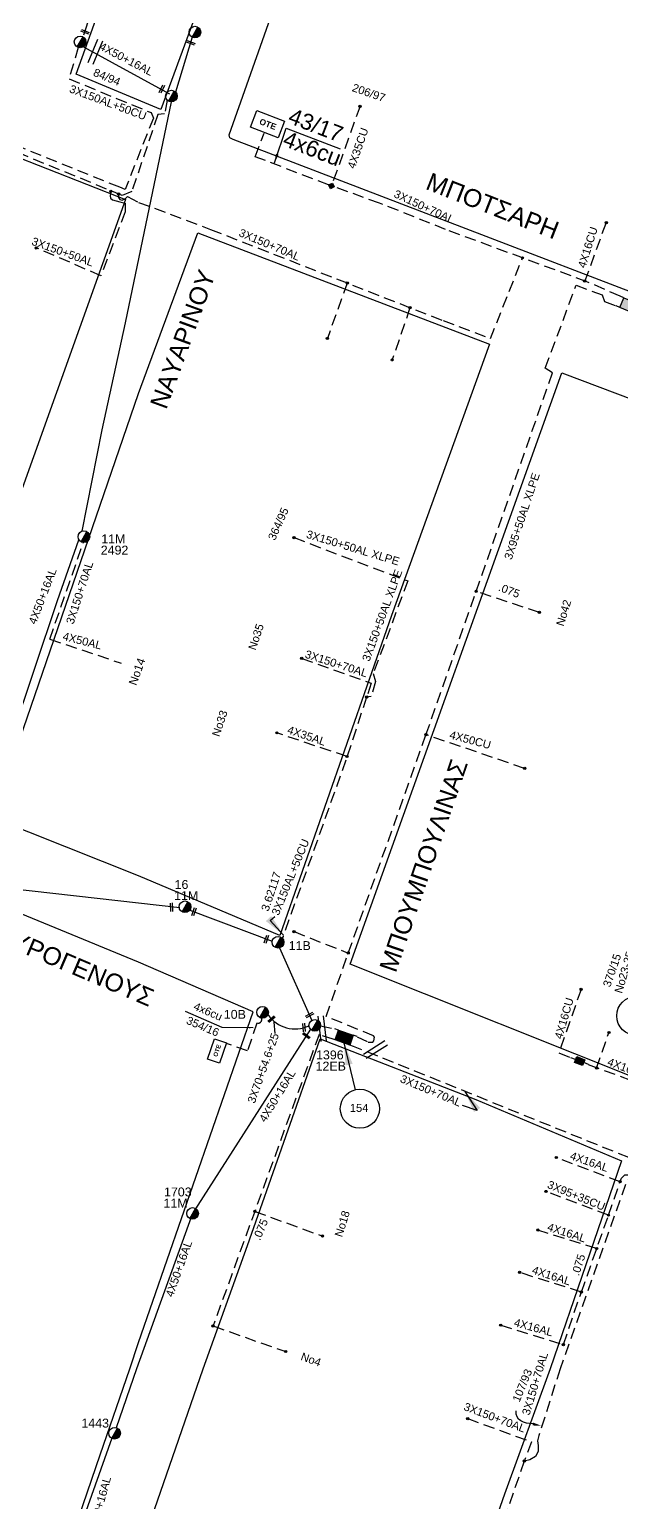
# Model space of a CAD drawing. Header units: millimetres. Extents: x 751 to 1825, y 358 to 872.
# Drawn here: x 1411.1 to 1477.7, y 469 to 634.6 of the extents above; entities that cross this region are included whole.
import ezdxf

# ---------------------------------------------------------------- set-up
doc = ezdxf.new("R2010")
doc.units = ezdxf.units.MM
doc.linetypes.add('DASHED', pattern=[19.05, 12.7, -6.35])
for name, color, linetype in [('Link Box 2 Διευθύνσεων', 7, 'Continuous'), ('Link Box 4 Διευθύνσεων', 7, 'Continuous'), ('Pillar OTE', 7, 'Continuous'), ('Άγνωστα', 7, 'Continuous'), ('Γυμνά εναέρια ΧΤ (3Φ)   4x16AL', 7, 'Continuous'), ('Γυμνά εναέρια ΧΤ (3Φ)   4x35AL', 7, 'Continuous'), ('Γυμνά εναέρια ΧΤ (3Φ)   4x35CU', 7, 'Continuous'), ('Γυμνά εναέρια ΧΤ (3Φ)   4x50AL', 7, 'Continuous'), ('Γυμνά εναέρια ΧΤ και ΦΟΠ (3Φ)   4x50+16AL', 7, 'Continuous'), ('Επιγραφές - Σχήματα', 7, 'Continuous'), ('Καλώδια ΧΤ   3x150+50AL', 7, 'DASHED'), ('Καλώδια ΧΤ   3x150+70AL', 7, 'DASHED'), ('Καλώδια ΧΤ   3x150AL+50CU', 7, 'DASHED'), ('Καλώδια ΧΤ   3x150AL+50XLPE', 7, 'DASHED'), ('Καλώδια ΧΤ   3x95+35 CU', 7, 'DASHED'), ('Καλώδια ΧΤ   4x50CU', 7, 'DASHED'), ('Μηχανική τομή', 7, 'Continuous'), ('Στύλος ΦΜ', 7, 'Continuous'), ('Στύλος ΦΜ @ 1', 7, 'Continuous'), ('Συνδέσεις', 7, 'Continuous'), ('Συνεστραμμένα ΧΤ   3x70+54.6+25 AL', 7, 'SYN_LINE'), ('Τομή', 7, 'Continuous'), ('Υπόβαθρο ΔΕΗ', 7, 'Continuous'), ('Υπόγεια Καλώδια Δικτύου ΧΤ   .075', 7, 'DASHED'), ('Υπόγεια καλώδια Δικτύου ΧΤ και Παρ. ΧΤ - 3X150+70 AL', 7, 'DASHED'), ('Υπόγεια καλώδια Δικτύου ΧΤ και Παρ. ΧΤ X-95  (3X95AL +35CU  XLPE)', 7, 'DASHED'), ('Υπόγεια καλώδια Παροχών ΧΤ   .075', 7, 'DASHED'), ('Υπόγεια καλώδια Παροχών ΧΤ   4x16AL', 7, 'DASHED'), ('Υπόγεια καλώδια Παροχών ΧΤ   4x16CU', 7, 'DASHED'), ('Υπόγεια καλώδια Παροχών ΧΤ   4x50AL', 7, 'DASHED'), ('Υπόγεια καλώδια Παροχών ΧΤ   4x6', 7, 'DASHED'), ('Υπόγεια καλώδια παροχών ΧΤ   X-50AL', 7, 'DASHED')]:
    doc.layers.add(name, color=color, linetype=linetype)
doc.styles.add('arial', font='arial.ttf')
doc.styles.get("Standard").update_dxf_attribs({"font": 'arial.ttf'})
doc.linetypes.add('SYN_LINE', pattern='A,0.5,-0.0001,["/\\/\\/\\/",Standard,S=0.1,R=0,X=0,Y=-0.05],-0.25', length=0.7501)
doc.dimstyles.new('ISO-25', dxfattribs={"dimtxt": 2.5, "dimasz": 2.5, "dimexe": 1.25, "dimexo": 0.625, "dimtad": 1, "dimtxsty": 'Standard', "dimcen": 2.5, "dimadec": 0, "dimazin": 0, "dimtfac": 1, "dimtmove": 0, "dimatfit": 3, "dimfxl": 1, "dimarcsym": 0})

# ---------------------------------------------------------------- blocks, each defined once
blk = doc.blocks.new('ΥΠΑΡΧΩΝ ΤΣΙΜΕΝΤΕΝΙΟΣ ΣΤΥΛΟΣ')
at = {"layer": 'Στύλος ΦΜ'}
blk.add_hatch(color=256, dxfattribs=at).paths.add_polyline_path([(-1.29, -2.28, 0.574793), (2.62, 0, 0.268822), (1.3, 2.27)])
blk.add_line((-1.29, -2.28), (1.3, 2.27), dxfattribs=at)
blk.add_circle((0, 0), 2.62, dxfattribs=at)
at = {"layer": 'Στύλος ΦΜ', "flags": 4}
for tag, p in [('ΤΥΠΟΣ', (-4.91, 3.03)), ('ΑΡΙΘΜΟΣ', (-4.68, 8.05))]:
    blk.add_attdef(tag, p, '', height=4, dxfattribs=at)
blk = doc.blocks.new('_ΣΥΝΔΕΣΗ')
at = {"layer": 'Συνδέσεις', "linetype": 'SYN_LINE', "ltscale": 40}
blk.add_hatch(color=256, dxfattribs=at).paths.add_polyline_path([(0.5, -0.01, 1), (-0.5, -0.01, 1)])
at = {"layer": 'Συνδέσεις'}
blk.add_circle((0, -0.01), 0.5, dxfattribs=at)
blk = doc.blocks.new('ΤΟΜΗ')
at = {"layer": 'Τομή', "ltscale": 40}
for p, q in [((-5.68, 0), (5.68, 0)), ((5.68, -2.33), (-5.68, -2.33))]:
    blk.add_line(p, q, dxfattribs=at)
blk = doc.blocks.new('ΜΗΧΑΝΙΚΗ ΤΟΜΗ')
at = {"layer": 'Μηχανική τομή', "ltscale": 40}
for p, q in [((-1.89, 0.78), (1.89, 0.78)), ((1.89, 0), (-1.89, 0))]:
    blk.add_line(p, q, dxfattribs=at)
blk = doc.blocks.new('LINK BOX 4 ΑΝΑΧΩΡΗΣΕΩΝ')
at = {"layer": 'Link Box 4 Διευθύνσεων', "ltscale": 40}
blk.add_hatch(color=256, dxfattribs=at).paths.add_polyline_path([(-3.54, 0), (-3.54, -4.67), (3.54, -4.67), (3.54, 0)])
for p, q in [((-3.54, 0), (-5.33, 0)), ((5.33, 0), (3.54, 0)), ((-3.54, -4.67), (-5.33, -4.67)), ((5.33, -4.67), (3.54, -4.67))]:
    blk.add_line(p, q, dxfattribs=at)
blk.add_lwpolyline([(-3.54, -4.67), (-3.54, 0), (3.54, 0), (3.54, -4.67)], close=True, dxfattribs=at)
blk = doc.blocks.new('LINK BOX 2 ΑΝΑΧΩΡΗΣΕΩΝ')
at = {"layer": 'Link Box 2 Διευθύνσεων', "ltscale": 40}
blk.add_hatch(color=256, dxfattribs=at).paths.add_polyline_path([(-2.02, 1.29), (-2.02, -1.45), (1.89, -1.45), (1.89, 1.29)])
for p, q in [((-2.02, -0.08), (-4.26, -0.08)), ((4.12, -0.08), (1.89, -0.08))]:
    blk.add_line(p, q, dxfattribs=at)
blk.add_lwpolyline([(-2.02, -1.45), (-2.02, 1.29), (1.89, 1.29), (1.89, -1.45)], close=True, dxfattribs=at)
blk = doc.blocks.new('PILLAR ΟΤΕ')
at = {"layer": 'Pillar OTE', "ltscale": 40}
blk.add_lwpolyline([(-3.31, 2.02), (3.39, 2.02), (3.39, -1.99), (-3.31, -1.99)], close=True, dxfattribs=at)
at = {"layer": 'Pillar OTE', "insert": (-1.81, 0.71), "char_height": 1.3575, "width": 109.961, "attachment_point": 1}
blk.add_mtext('{\\fArial|b1|i0|c161|p34;OTE}', dxfattribs=at)
blk = doc.blocks.new('TSONTA XT1')
at = {"ltscale": 40}
h = blk.add_hatch(color=256, dxfattribs=at)
h.dxf.hatch_style = 1
h.paths.add_polyline_path([(595.96, 2487.66), (597.07, 2488.77), (595.96, 2489.87), (594.85, 2488.77)])
blk.add_lwpolyline([(594.85, 2488.77), (595.96, 2489.87), (597.07, 2488.77), (595.96, 2487.66)], close=True, dxfattribs=at)

msp = doc.modelspace()

# ---------------------------------------------------------------- linework, layer by layer
at = {"layer": 'Άγνωστα', "color": 85, "lineweight": -2, "ltscale": 0.1}
msp.add_lwpolyline([(1429.37, 633.76), (1427.52, 627.59)], dxfattribs=at)
at = {"layer": 'Άγνωστα', "color": 85, "linetype": 'DASHED', "ltscale": 0.1}
for points in [[(1446.84, 606.12), (1444.6, 599.89)], [(1453.9, 603.35), (1451.9, 597.48)]]:
    msp.add_lwpolyline(points, dxfattribs=at)
at = {"layer": 'Γυμνά εναέρια ΧΤ (3Φ)   4x16AL', "color": 6, "linetype": 'DASHED', "ltscale": 0.1}
for points in [[(1474.9, 517.85), (1476.28, 521.83)], [(1473.97, 518.26), (1481.35, 515.51)]]:
    msp.add_lwpolyline(points, dxfattribs=at)
at = {"layer": 'Γυμνά εναέρια ΧΤ (3Φ)   4x35AL', "color": 30, "linetype": 'DASHED', "ltscale": 0.1}
msp.add_lwpolyline([(1446.82, 552.88), (1438.92, 555.54)], dxfattribs=at)
at = {"layer": 'Γυμνά εναέρια ΧΤ (3Φ)   4x35CU', "color": 85, "linetype": 'DASHED', "lineweight": -2, "ltscale": 0.1}
msp.add_lwpolyline([(1448.28, 625.99), (1445.06, 617.04)], dxfattribs=at)
at = {"layer": 'Γυμνά εναέρια ΧΤ (3Φ)   4x50AL', "color": 85, "linetype": 'DASHED', "ltscale": 0.1}
msp.add_lwpolyline([(1413.36, 566.07), (1421.38, 563.39)], dxfattribs=at)
at = {"layer": 'Γυμνά εναέρια ΧΤ και ΦΟΠ (3Φ)   4x50+16AL', "color": 27, "lineweight": -2, "ltscale": 0.1}
msp.add_lwpolyline([(1426.33, 662.02), (1417.15, 633.97)], dxfattribs=at)
at = {"layer": 'Γυμνά εναέρια ΧΤ και ΦΟΠ (3Φ)   4x50+16AL', "color": 85, "lineweight": -2, "ltscale": 0.1}
msp.add_lwpolyline([(1417.14, 632.68), (1426.82, 627.41)], dxfattribs=at)
at = {"layer": 'Γυμνά εναέρια ΧΤ και ΦΟΠ (3Φ)   4x50+16AL', "color": 85, "ltscale": 0.1}
for points in [[(1417, 578.22), (1419.24, 589.62), (1421.89, 601.64), (1427.05, 626.48)], [(1403.83, 539.54), (1414.25, 570.41), (1416.65, 577.24)]]:
    msp.add_lwpolyline(points, dxfattribs=at)
at = {"layer": 'Γυμνά εναέρια ΧΤ και ΦΟΠ (3Φ)   4x50+16AL', "color": 30, "ltscale": 0.1}
for points in [[(1404.38, 538.58), (1428, 535.9)], [(1429.12, 535.61), (1438.4, 532.1)], [(1439.23, 531.38), (1442.85, 523.21)], [(1442.7, 522.21), (1429.43, 501.5), (1423.14, 484.03), (1420.85, 477.41)], [(1420.33, 476.22), (1407.2, 439.36)]]:
    msp.add_lwpolyline(points, dxfattribs=at)
at = {"layer": 'Γυμνά εναέρια ΧΤ και ΦΟΠ (3Φ)   4x50+16AL', "color": 30, "linetype": 'DASHED', "ltscale": 0.1}
msp.add_lwpolyline([(1443.84, 522.59), (1445.47, 522.27)], dxfattribs=at)
at = {"layer": 'Επιγραφές - Σχήματα', "ltscale": 0.1}
msp.add_lwpolyline([(1467.73, 477.83), (1467.36, 477.87), (1467.01, 477.94), (1466.67, 478.04), (1466.37, 478.19), (1466.13, 478.38), (1465.95, 478.63), (1465.85, 478.94), (1465.85, 479.31)], dxfattribs=at)
for centre in [(1479.37, 523.72), (1448.26, 513.28)]:
    msp.add_circle(centre, 2.2, dxfattribs=at)
at = {"layer": 'Επιγραφές - Σχήματα'}
msp.add_solid([(1467.76, 477.99), (1468.7, 477.62), (1467.69, 477.67)], dxfattribs=at)
at = {"layer": 'Καλώδια ΧΤ   3x150+50AL', "color": 85, "linetype": 'DASHED', "ltscale": 0.1}
msp.add_lwpolyline([(1420.23, 616.42), (1420.16, 615.93), (1420.21, 615.67), (1420.44, 615.47), (1421.24, 615.24), (1421.84, 615.09), (1421.84, 614.13), (1419.11, 606.93), (1411.8, 610.1)], dxfattribs=at)
at = {"layer": 'Καλώδια ΧΤ   3x150+70AL', "color": 85, "linetype": 'DASHED', "ltscale": 0.1}
for points in [[(1477.57, 604.63), (1473.81, 606.27), (1457.91, 612.14), (1450.48, 615.1), (1445.06, 617.04)], [(1421.11, 616.14), (1421.08, 615.75), (1421.24, 615.51), (1421.52, 615.45), (1421.9, 615.64), (1422.11, 615.86), (1423.36, 615.19), (1431.46, 612.15), (1457.63, 601.89), (1462.96, 599.87), (1466.56, 608.95)]]:
    msp.add_lwpolyline(points, dxfattribs=at)
at = {"layer": 'Καλώδια ΧΤ   3x150+70AL', "color": 6, "linetype": 'DASHED', "ltscale": 0.1}
msp.add_lwpolyline([(1483.44, 521.45), (1481.35, 515.51), (1478.53, 507.78), (1447.56, 520.28)], dxfattribs=at)
at = {"layer": 'Καλώδια ΧΤ   3x150AL+50CU', "color": 27, "linetype": 'DASHED', "lineweight": -2, "ltscale": 0.1}
msp.add_lwpolyline([(1416.57, 632.61), (1415.53, 629.08), (1424.76, 625.28), (1425.03, 624.66), (1421.83, 616.64), (1421.23, 616.88), (1404.18, 623.76)], dxfattribs=at)
at = {"layer": 'Καλώδια ΧΤ   3x150AL+50CU', "color": 85, "linetype": 'DASHED', "ltscale": 0.1}
msp.add_lwpolyline([(1426.59, 626.67), (1426.27, 625.14), (1425.53, 625.08), (1422.6, 616.42), (1421.52, 615.97), (1404.28, 623.02), (1396.8, 615.51), (1391.25, 609.92), (1367.86, 586.02), (1355.97, 573.54), (1369.6, 559.77), (1366.67, 556.28), (1364.58, 558.19), (1363.56, 558.58), (1363.04, 558.17), (1359.8, 554.88)], dxfattribs=at)
at = {"layer": 'Καλώδια ΧΤ   3x150AL+50CU', "color": 30, "linetype": 'DASHED', "ltscale": 0.1}
msp.add_lwpolyline([(1449.03, 559.57), (1449.02, 559.56), (1446.68, 552.46), (1439.61, 532.63), (1439.5, 532.47)], dxfattribs=at)
at = {"layer": 'Καλώδια ΧΤ   3x150AL+50XLPE', "color": 30, "linetype": 'DASHED', "ltscale": 0.1}
msp.add_lwpolyline([(1440.86, 577.49), (1453.66, 572.63), (1449.76, 562.21), (1450.03, 561.33), (1449.55, 559.63), (1449.02, 559.56)], dxfattribs=at)
at = {"layer": 'Καλώδια ΧΤ   3x95+35 CU', "color": 133, "linetype": 'DASHED', "ltscale": 0.1}
msp.add_lwpolyline([(1476.24, 501.3), (1469.2, 503.97)], dxfattribs=at)
at = {"layer": 'Καλώδια ΧΤ   4x50CU', "color": 173, "linetype": 'DASHED', "ltscale": 0.1}
msp.add_lwpolyline([(1466.8, 551.55), (1455.7, 555.33)], dxfattribs=at)
at = {"layer": 'Συνεστραμμένα ΧΤ   3x70+54.6+25 AL', "color": 30, "linetype": 'SYN_LINE', "ltscale": 6}
msp.add_arc((1440.95, 525.92), 3.67, 214.1888, 295.7, dxfattribs=at)
at = {"layer": 'Υπόβαθρο ΔΕΗ', "lineweight": -2, "ltscale": 0.1}
for points in [[(1433.55, 622.79), (1439.73, 640.33), (1427.01, 660.09), (1433.71, 678.27), (1478.48, 661.59), (1525.05, 643.96), (1508.16, 593.84), (1434.02, 622.27), (1433.61, 622.45), (1433.57, 622.6), (1433.55, 622.79)], [(1416.35, 629.62), (1421.89, 645.05), (1422.45, 645.12), (1429.46, 635.41), (1425.86, 625.63), (1416.35, 629.62)], [(1439.98, 623.53), (1446.04, 621.21)], [(1421.88, 615.51), (1398.35, 549.89), (1369.65, 560.51), (1356.81, 573.62), (1397.54, 615.51), (1404.29, 622.42), (1421.88, 615.5)]]:
    msp.add_lwpolyline(points, dxfattribs=at)
at = {"layer": 'Υπόβαθρο ΔΕΗ', "ltscale": 0.1}
for points in [[(1423.33, 593.7), (1430.04, 611.76), (1462.85, 599.25), (1451.82, 568.73), (1439.25, 532.75), (1423.33, 539.45), (1406.9, 545.99)], [(1470.98, 596.02), (1504.01, 583.56), (1480.81, 516.11), (1447.17, 529.54)], [(1469.67, 484.03), (1464.54, 469.95), (1460.31, 457.89), (1455.93, 445.59), (1440.73, 451.71), (1422.08, 459.34), (1430.64, 484.03), (1435.63, 497.89), (1443.8, 521.12), (1461.32, 514.31), (1477.71, 507.43)]]:
    msp.add_lwpolyline(points, close=True, dxfattribs=at)
for points in [[(1397.7, 520.13), (1385.17, 484.03), (1382.12, 475.31), (1401.61, 467.63), (1414.93, 462.32), (1416.65, 467.35), (1419.03, 474.35), (1422.39, 484.03), (1423.33, 486.98), (1436.25, 524.18), (1423.33, 529.75), (1403.93, 537.75), (1398.02, 520.82)], [(1432.75, 522.42), (1428.62, 524.2)]]:
    msp.add_lwpolyline(points, dxfattribs=at)
at = {"layer": 'Υπόγεια Καλώδια Δικτύου ΧΤ   .075', "color": 173, "linetype": 'DASHED', "ltscale": 0.1}
for points in [[(1445.26, 521.1), (1443.67, 521.61), (1431.74, 488.85)], [(1436.43, 501.74), (1444.06, 498.95)], [(1431.74, 488.85), (1439.91, 485.97)]]:
    msp.add_lwpolyline(points, dxfattribs=at)
at = {"layer": 'Υπόγεια Καλώδια Δικτύου ΧΤ   .075', "color": 133, "linetype": 'DASHED', "ltscale": 0.1}
msp.add_lwpolyline([(1471.16, 486.75), (1473.19, 492.67), (1476.24, 501.3), (1477.69, 505.46), (1478.09, 505.83), (1478.87, 505.83)], dxfattribs=at)
at = {"layer": 'Υπόγεια καλώδια Δικτύου ΧΤ και Παρ. ΧΤ - 3X150+70 AL', "color": 30, "linetype": 'DASHED', "ltscale": 0.1}
msp.add_lwpolyline([(1441.72, 563.91), (1449.53, 561.13), (1449.03, 559.57)], dxfattribs=at)
at = {"layer": 'Υπόγεια καλώδια Δικτύου ΧΤ και Παρ. ΧΤ - 3X150+70 AL', "color": 133, "linetype": 'DASHED', "ltscale": 0.1}
for points in [[(1486.31, 526.1), (1487.7, 525.63), (1484.4, 515.39), (1482.64, 515.87), (1479.18, 506.29), (1478.16, 504.77), (1470.8, 484.03), (1468.41, 476.54), (1468.25, 475.95), (1468.31, 475.4), (1468.33, 474.72), (1468.02, 474.18), (1467.39, 473.79), (1466.76, 473.66)], [(1460.4, 478.44), (1467.57, 475.82), (1466.76, 473.66), (1463.86, 465.33), (1464.35, 464.89), (1464.39, 464.57), (1464.43, 464.11), (1464.2, 463.38)]]:
    msp.add_lwpolyline(points, dxfattribs=at)
at = {"layer": 'Υπόγεια καλώδια Δικτύου ΧΤ και Παρ. ΧΤ X-95  (3X95AL +35CU  XLPE)', "color": 173, "linetype": 'DASHED', "ltscale": 0.1}
for points in [[(1447.95, 521.38), (1449.19, 520.78), (1449.73, 520.76), (1449.85, 520.9), (1449.92, 521.31), (1449.79, 521.47), (1444.47, 523.66), (1446.95, 530.78), (1455.7, 555.33), (1461.35, 571.45), (1469.93, 596.01), (1469.13, 596.56), (1472.59, 605.86), (1475.52, 604.8), (1475.79, 604.04), (1477.11, 603.56)], [(1440.85, 533.19), (1446.95, 530.78)]]:
    msp.add_lwpolyline(points, dxfattribs=at)
at = {"layer": 'Υπόγεια καλώδια Παροχών ΧΤ   .075', "color": 173, "linetype": 'DASHED', "ltscale": 0.1}
msp.add_lwpolyline([(1468.46, 569.08), (1461.35, 571.45)], dxfattribs=at)
at = {"layer": 'Υπόγεια καλώδια Παροχών ΧΤ   4x16AL', "color": 133, "linetype": 'DASHED', "ltscale": 0.1}
for points in [[(1477.55, 505.06), (1470.37, 507.79)], [(1474.91, 497.55), (1468.29, 499.63)], [(1473.19, 492.67), (1466.23, 494.87)], [(1464.11, 488.94), (1471.16, 486.75)]]:
    msp.add_lwpolyline(points, dxfattribs=at)
at = {"layer": 'Υπόγεια καλώδια Παροχών ΧΤ   4x16CU', "color": 85, "linetype": 'DASHED', "ltscale": 0.1}
msp.add_lwpolyline([(1473.59, 606.3), (1475.99, 612.9)], dxfattribs=at)
at = {"layer": 'Υπόγεια καλώδια Παροχών ΧΤ   4x16CU', "color": 6, "linetype": 'DASHED', "ltscale": 0.1}
msp.add_lwpolyline([(1473.15, 526.69), (1470.67, 519.58), (1472.02, 519.01)], dxfattribs=at)
at = {"layer": 'Υπόγεια καλώδια Παροχών ΧΤ   4x6', "color": 85, "linetype": 'DASHED', "ltscale": 0.1}
msp.add_lwpolyline([(1444.74, 617.16), (1436.49, 620.32), (1437.5, 622.96)], dxfattribs=at)
at = {"layer": 'Υπόγεια καλώδια Παροχών ΧΤ   4x6', "color": 30, "linetype": 'DASHED', "ltscale": 0.1}
msp.add_lwpolyline([(1437.2, 523.47, -0.58299), (1436.68, 522.89), (1435.6, 519.79), (1433.26, 520.6)], format="xyb", dxfattribs=at)
at = {"layer": 'Υπόγεια καλώδια παροχών ΧΤ   X-50AL', "color": 85, "linetype": 'DASHED', "ltscale": 0.1}
msp.add_lwpolyline([(1413.36, 566.07), (1413.36, 566.07), (1417.15, 576.95)], dxfattribs=at)

# ---------------------------------------------------------------- block references
at = {"layer": 'Link Box 2 Διευθύνσεων', "ltscale": 0.1, "xscale": 0.250000000000032, "yscale": 0.250000000000032, "zscale": 0.250000000000032, "rotation": 338.9798840273986}
msp.add_blockref('LINK BOX 2 ΑΝΑΧΩΡΗΣΕΩΝ', (1473.02, 518.65), dxfattribs=at)
at = {"layer": 'Link Box 4 Διευθύνσεων', "ltscale": 0.1}
for p, xscale, yscale, zscale, rotation in [((1478.79, 604.11), 0.2500000000000037, 0.2500000000000037, 0.2500000000000037, 336.8200935499179), ((1446.69, 521.83), 0.2499999999999656, 0.2499999999999656, 0.2499999999999656, 340.3423129745281)]:
    msp.add_blockref('LINK BOX 4 ΑΝΑΧΩΡΗΣΕΩΝ', p, dxfattribs=dict(at, xscale=xscale, yscale=yscale, zscale=zscale, rotation=rotation))
at = {"layer": 'Pillar OTE'}
for p, xscale, yscale, zscale, rotation in [((1437.84, 623.99), 0.5, 0.5, 0.5, 339.0200637269131), ((1432.19, 519.76), 0.3612912191850228, 0.3612912191850228, 0.3612912191850228, 71)]:
    msp.add_blockref('PILLAR ΟΤΕ', p, dxfattribs=dict(at, xscale=xscale, yscale=yscale, zscale=zscale, rotation=rotation))
at = {"layer": 'Μηχανική τομή', "ltscale": 0.1}
for p, xscale, yscale, zscale, rotation in [((1417.37, 634.46), 0.2499999999999268, 0.2499999999999268, 0.2499999999999268, 158.9125805710265), ((1429.27, 633.23), 0.2499999999999268, 0.2499999999999268, 0.2499999999999268, 158.9125805710265), ((1426.07, 627.89), 0.2499999999999564, 0.2499999999999564, 0.2499999999999564, 64.55362340093389), ((1427.17, 535.94), 0.2500000000000464, 0.2500000000000464, 0.2500000000000464, 92.43889512030177), ((1429.69, 535.4), 0.2499999999999551, 0.2499999999999551, 0.2499999999999551, 70.54382679111632), ((1437.82, 532.3), 0.2499999999999551, 0.2499999999999551, 0.2499999999999551, 70.54382679111632), ((1438.38, 523.28), 0.2499999999999876, 0.2499999999999876, 0.2499999999999876, 39.67369782692511), ((1442.65, 523.73), 0.2499999999999876, 0.2499999999999876, 0.2499999999999876, 28.05093139684766), ((1442.18, 521.42), 0.2499999999999822, 0.2499999999999822, 0.2499999999999822, 323.0875099386636), ((1442.07, 522.43), 0.2499999999999876, 0.2499999999999876, 0.2499999999999876, 96.01996914632839)]:
    msp.add_blockref('ΜΗΧΑΝΙΚΗ ΤΟΜΗ', p, dxfattribs=dict(at, xscale=xscale, yscale=yscale, zscale=zscale, rotation=rotation))
at = {"layer": 'Στύλος ΦΜ @ 1', "ltscale": 0.1, "xscale": 0.25, "yscale": 0.25, "zscale": 0.25}
for p in [(1429.7, 634.33), (1416.78, 633.23), (1427.05, 627.14)]:
    msp.add_blockref('ΥΠΑΡΧΩΝ ΤΣΙΜΕΝΤΕΝΙΟΣ ΣΤΥΛΟΣ', p, dxfattribs=at)
at = {"layer": 'Στύλος ΦΜ @ 1', "ltscale": 0.1}
ref = msp.add_blockref('ΥΠΑΡΧΩΝ ΤΣΙΜΕΝΤΕΝΙΟΣ ΣΤΥΛΟΣ', (1417.2, 577.6), dxfattribs=dict(at, xscale=0.25, yscale=0.25, zscale=0.25))
ref.add_attrib('ΤΥΠΟΣ', '2492', (1419.1, 575.59), dxfattribs={"layer": 'Στύλος ΦΜ', "height": 1, "flags": 4})
ref.add_attrib('ΑΡΙΘΜΟΣ', '11M', (1419.16, 576.85), dxfattribs={"layer": 'Στύλος ΦΜ', "height": 1, "flags": 4})
at = {"layer": 'Στύλος ΦΜ @ 1', "ltscale": 0.1, "xscale": 0.25, "yscale": 0.25, "zscale": 0.25}
msp.add_blockref('ΥΠΑΡΧΩΝ ΤΣΙΜΕΝΤΕΝΙΟΣ ΣΤΥΛΟΣ', (1428.58, 535.98), dxfattribs=at).add_auto_attribs({'ΤΥΠΟΣ': '11M', 'ΑΡΙΘΜΟΣ': '16'})
at = {"layer": 'Στύλος ΦΜ @ 1', "ltscale": 0.1}
ref = msp.add_blockref('ΥΠΑΡΧΩΝ ΤΣΙΜΕΝΤΕΝΙΟΣ ΣΤΥΛΟΣ', (1439.05, 532), dxfattribs=dict(at, xscale=0.25, yscale=0.25, zscale=0.25))
ref.add_attrib('ΤΥΠΟΣ', '11B', (1440.25, 531.12), dxfattribs={"layer": 'Στύλος ΦΜ', "height": 1, "flags": 4})
ref = msp.add_blockref('ΥΠΑΡΧΩΝ ΤΣΙΜΕΝΤΕΝΙΟΣ ΣΤΥΛΟΣ', (1437.31, 524.12), dxfattribs=dict(at, xscale=0.25, yscale=0.25, zscale=0.25))
ref.add_attrib('ΤΥΠΟΣ', '10B', (1432.95, 523.39), dxfattribs={"layer": 'Στύλος ΦΜ', "height": 1, "flags": 4})
ref = msp.add_blockref('ΥΠΑΡΧΩΝ ΤΣΙΜΕΝΤΕΝΙΟΣ ΣΤΥΛΟΣ', (1443.19, 522.65), dxfattribs=dict(at, xscale=0.25, yscale=0.25, zscale=0.25))
ref.add_attrib('ΤΥΠΟΣ', '12EB', (1443.28, 517.57), dxfattribs={"layer": 'Στύλος ΦΜ', "height": 1, "flags": 4})
ref.add_attrib('ΑΡΙΘΜΟΣ', '1396', (1443.33, 518.83), dxfattribs={"layer": 'Στύλος ΦΜ', "height": 1, "flags": 4})
ref = msp.add_blockref('ΥΠΑΡΧΩΝ ΤΣΙΜΕΝΤΕΝΙΟΣ ΣΤΥΛΟΣ', (1429.43, 501.5), dxfattribs=dict(at, xscale=0.25, yscale=0.25, zscale=0.25))
ref.add_attrib('ΤΥΠΟΣ', '11M', (1426.16, 502.16), dxfattribs={"layer": 'Στύλος ΦΜ', "height": 1, "flags": 4})
ref.add_attrib('ΑΡΙΘΜΟΣ', '1703', (1426.22, 503.42), dxfattribs={"layer": 'Στύλος ΦΜ', "height": 1, "flags": 4})
ref = msp.add_blockref('ΥΠΑΡΧΩΝ ΤΣΙΜΕΝΤΕΝΙΟΣ ΣΤΥΛΟΣ', (1420.66, 476.79), dxfattribs=dict(at, xscale=0.25, yscale=0.25, zscale=0.25))
ref.add_attrib('ΤΥΠΟΣ', '1443', (1416.92, 477.43), dxfattribs={"layer": 'Στύλος ΦΜ', "height": 1, "flags": 4})
at = {"layer": 'Συνδέσεις', "ltscale": 0.1, "xscale": 0.25, "yscale": 0.25, "zscale": 0.25}
for p in [(1448.28, 625.99), (1420.23, 616.42), (1421.11, 616.14), (1476, 612.91), (1411.83, 610.07), (1466.56, 608.95), (1446.84, 606.12), (1473.56, 606.35), (1453.9, 603.35), (1444.6, 599.89), (1451.9, 597.48), (1440.86, 577.5), (1461.35, 571.46), (1468.46, 569.09), (1441.72, 563.92), (1449.03, 559.57), (1438.92, 555.55), (1455.7, 555.34), (1446.82, 552.89), (1466.81, 551.56), (1440.85, 533.2), (1446.95, 530.79), (1473.16, 526.7), (1476.29, 521.85), (1474.91, 517.86), (1470.37, 507.8), (1477.55, 505.07), (1469.2, 503.98), (1436.44, 501.75), (1476.24, 501.31), (1444.06, 498.96), (1468.29, 499.64), (1474.92, 497.56), (1466.24, 494.88), (1473.19, 492.68), (1431.74, 488.86), (1464.11, 488.94), (1439.91, 485.98), (1471.16, 486.76), (1460.4, 478.44), (1466.76, 473.66)]:
    msp.add_blockref('_ΣΥΝΔΕΣΗ', p, dxfattribs=at)
at = {"layer": 'Συνδέσεις', "xscale": 0.3075184835441075, "yscale": 0.3075184835441075, "zscale": 0.3075184835441075, "rotation": 340.2356675895559}
msp.add_blockref('TSONTA XT1', (1013.78, -41.24), dxfattribs=at)
at = {"layer": 'Τομή', "ltscale": 0.1}
for p, xscale, yscale, zscale, rotation in [((1418.22, 632.22), 0.250000000000015, 0.250000000000015, 0.250000000000015, 67.02607255037289), ((1443.72, 522.26), 0.2499999999999733, 0.2499999999999733, 0.2499999999999733, 96.85667689135214), ((1449.87, 520.18), 0.2499999999999593, 0.2499999999999593, 0.2499999999999593, 32.02142075393778)]:
    msp.add_blockref('ΤΟΜΗ', p, dxfattribs=dict(at, xscale=xscale, yscale=yscale, zscale=zscale, rotation=rotation))

# ---------------------------------------------------------------- texts
at = {"layer": 'Γυμνά εναέρια ΧΤ (3Φ)   4x16AL', "color": 7, "ltscale": 0.1, "insert": (1476.34, 519.04), "char_height": 0.9, "width": 84.1859, "attachment_point": 1, "rotation": 339.6071}
msp.add_mtext('4X16AL', dxfattribs=at)
at = {"layer": 'Γυμνά εναέρια ΧΤ (3Φ)   4x35AL', "color": 7, "ltscale": 0.1, "insert": (1440.3, 556.37), "char_height": 0.9, "width": 84.1859, "attachment_point": 1, "rotation": 341.1626}
msp.add_mtext('4X35AL', dxfattribs=at)
at = {"layer": 'Γυμνά εναέρια ΧΤ (3Φ)   4x35CU', "color": 7, "ltscale": 0.1, "insert": (1446.83, 619.19), "char_height": 0.9, "width": 84.1859, "attachment_point": 1, "rotation": 70.7915}
msp.add_mtext('4X35CU', dxfattribs=at)
at = {"layer": 'Γυμνά εναέρια ΧΤ (3Φ)   4x50AL', "color": 7, "ltscale": 0.1, "insert": (1414.97, 566.88), "char_height": 0.9, "width": 84.1859, "attachment_point": 1, "rotation": 345.6733}
msp.add_mtext('4X50AL', dxfattribs=at)
at = {"layer": 'Γυμνά εναέρια ΧΤ και ΦΟΠ (3Φ)   4x50+16AL', "color": 7, "ltscale": 0.1, "char_height": 0.9, "width": 84.1859, "attachment_point": 1}
for s, insert, rotation in [('4X50+16AL', (1419.26, 633.23), 332.4623), ('4X50+16AL', (1410.94, 567.99), 68.9157), ('3X70+54.6+25', (1435.58, 514.11), 70.5437), ('4X50+16AL', (1436.85, 512.15), 58.4595), ('4X50+16AL', (1426.36, 492.33), 70.5437), ('4X50+16AL', (1417.63, 465.66), 74.3911)]:
    msp.add_mtext(s, dxfattribs=dict(at, insert=insert, rotation=rotation))
at = {"layer": 'Γυμνά εναέρια ΧΤ και ΦΟΠ (3Φ)   4x50+16AL', "color": 7, "ltscale": 0.1, "char_height": 0.9, "attachment_point": 1, "rotation": 337}
for s, insert in [('4x6cu', (1429.81, 525.29)), ('354/16', (1428.99, 523.7))]:
    msp.add_mtext_dynamic_manual_height_columns(s, width=1.8, gutter_width=12.5, heights=[0.118], dxfattribs=dict(at, insert=insert))
at = {"layer": 'Επιγραφές - Σχήματα', "ltscale": 0.1, "char_height": 0.9, "attachment_point": 1}
for s, insert, width, rotation in [('84/94', (1418.51, 630.29), 8.5591, 337.6641), ('364/95', (1437.88, 577.47), 8.5591, 65.8252), ('No42', (1470.32, 567.73), 8.5591, 72.8414), ('No35', (1435.67, 565.05), 8.5591, 71.5496), ('\\pt0.9;{\\H1.042x;No14}', (1422.21, 561.11), 28.3667, 70.2945), ('No33', (1431.59, 555.32), 8.5591, 71.5496), ('3.62117', (1437.12, 535.69), 8.5591, 71.5496), ('No23-25', (1476.89, 526.44), 8.5591, 73.4497), ('No18', (1445.4, 499.04), 8.5591, 72.8414), ('No4', (1441.83, 485.9), 8.5591, 340.1963)]:
    msp.add_mtext(s, dxfattribs=dict(at, insert=insert, width=width, rotation=rotation))
at = {"layer": 'Επιγραφές - Σχήματα', "ltscale": 0.1, "attachment_point": 5}
for s, insert, char_height, rotation in [('206/97', (1449.27, 627.51), 0.9, 340.8783), ('ΜΠΟΤΣΑΡΗ', (1463.2, 614.78), 2, 338.5738), ('ΝΑΥΑΡΙΝΟΥ', (1428.33, 599.8), 2, 70), ('ΜΠΟΥΜΠΟΥΛΙΝΑΣ', (1455.44, 540.62), 2, 71), ('ΜΑΥΡΟΓΕΝΟΥΣ ', (1415.13, 529.79), 2, 336.9332)]:
    msp.add_mtext(s, dxfattribs=dict(at, insert=insert, char_height=char_height, rotation=rotation))
at = {"layer": 'Επιγραφές - Σχήματα', "ltscale": 0.1, "insert": (1447.13, 513.82), "char_height": 0.9, "width": 8.5591, "attachment_point": 1}
msp.add_mtext('154', dxfattribs=at)
at = {"layer": 'Επιγραφές - Σχήματα', "ltscale": 0.1, "insert": (1465.39, 480.56), "char_height": 0.9, "width": 47.0228, "attachment_point": 1, "rotation": 67.6852, "style": 'arial'}
msp.add_mtext('{\\fArial|b0|i0|c161|p34;107/93}', dxfattribs=at)
at = {"layer": 'Καλώδια ΧΤ   3x150+50AL', "color": 7, "linetype": 'DASHED', "ltscale": 0.1, "insert": (1411.54, 611.3), "char_height": 0.9, "width": 84.1859, "attachment_point": 1, "rotation": 340.0456}
msp.add_mtext('3X150+50AL', dxfattribs=at)
at = {"layer": 'Καλώδια ΧΤ   3x150+70AL', "color": 7, "linetype": 'DASHED', "ltscale": 0.1, "char_height": 0.9, "width": 84.1859, "attachment_point": 1}
for s, insert, rotation in [('3X150+70AL', (1434.9, 612.27), 337.1705), ('370/15', (1475.58, 527.17), 70.8055)]:
    msp.add_mtext(s, dxfattribs=dict(at, insert=insert, rotation=rotation))
at = {"layer": 'Καλώδια ΧΤ   3x150+70AL', "linetype": 'DASHED', "ltscale": 0.1, "insert": (1453.05, 517.14), "char_height": 0.9, "width": 84.1859, "attachment_point": 1, "rotation": 337.3156}
msp.add_mtext('3X150+70AL', dxfattribs=at)
at = {"layer": 'Καλώδια ΧΤ   3x150AL+50CU', "color": 7, "linetype": 'DASHED', "ltscale": 0.1, "char_height": 0.9, "width": 84.1859, "attachment_point": 1}
for insert, rotation in [((1415.8, 628.44), 339.5967), ((1438.29, 535.28), 67.6317)]:
    msp.add_mtext('3X150AL+50CU', dxfattribs=dict(at, insert=insert, rotation=rotation))
at = {"layer": 'Καλώδια ΧΤ   3x150AL+50XLPE', "color": 7, "linetype": 'DASHED', "ltscale": 0.1, "char_height": 0.9, "width": 84.1859, "attachment_point": 1}
for insert, rotation in [((1442.41, 578.36), 343.1442), ((1448.48, 563.8), 69.8707)]:
    msp.add_mtext('3X150+50AL XLPE', dxfattribs=dict(at, insert=insert, rotation=rotation))
at = {"layer": 'Καλώδια ΧΤ   3x95+35 CU', "color": 7, "linetype": 'DASHED', "ltscale": 0.1, "insert": (1469.61, 505.24), "char_height": 0.9, "width": 84.1859, "attachment_point": 1, "rotation": 337.712}
msp.add_mtext('3X95+35CU', dxfattribs=at)
at = {"layer": 'Καλώδια ΧΤ   4x50CU', "color": 7, "linetype": 'DASHED', "ltscale": 0.1, "insert": (1458.51, 555.8), "char_height": 0.9, "width": 84.1859, "attachment_point": 1, "rotation": 345.04}
msp.add_mtext('4X50CU', dxfattribs=at)
at = {"layer": 'Υπόγεια Καλώδια Δικτύου ΧΤ   .075', "color": 7, "linetype": 'DASHED', "ltscale": 0.1, "char_height": 0.9, "width": 84.1859, "attachment_point": 1}
for insert, rotation in [((1436.19, 498.74), 67.5559), ((1472.05, 494.7), 72.201)]:
    msp.add_mtext('.075', dxfattribs=dict(at, insert=insert, rotation=rotation))
at = {"layer": 'Υπόγεια καλώδια Δικτύου ΧΤ και Παρ. ΧΤ - 3X150+70 AL', "color": 7, "linetype": 'DASHED', "ltscale": 0.1, "char_height": 0.9, "width": 84.1859, "attachment_point": 1}
for insert, rotation in [((1452.37, 616.64), 335.2833), ((1415.17, 567.96), 72.0661), ((1442.28, 564.87), 342.1708), ((1466.48, 479), 73.1686), ((1460.18, 480.27), 339.357)]:
    msp.add_mtext('3X150+70AL', dxfattribs=dict(at, insert=insert, rotation=rotation))
at = {"layer": 'Υπόγεια καλώδια Δικτύου ΧΤ και Παρ. ΧΤ X-95  (3X95AL +35CU  XLPE)', "color": 7, "linetype": 'DASHED', "ltscale": 0.1, "insert": (1464.48, 575.22), "char_height": 0.9, "width": 84.1859, "attachment_point": 1, "rotation": 71.6803}
msp.add_mtext('3X95+50AL XLPE', dxfattribs=at)
at = {"layer": 'Υπόγεια καλώδια Παροχών ΧΤ   .075', "color": 7, "linetype": 'DASHED', "ltscale": 0.1, "insert": (1464.09, 572.4), "char_height": 0.9, "width": 84.1859, "attachment_point": 1, "rotation": 339.0746}
msp.add_mtext('.075', dxfattribs=at)
at = {"layer": 'Υπόγεια καλώδια Παροχών ΧΤ   4x16AL', "color": 7, "linetype": 'DASHED', "ltscale": 0.1, "char_height": 0.9, "width": 84.1859, "attachment_point": 1}
for insert, rotation in [((1472.12, 508.48), 340.8425), ((1469.55, 500.47), 341.9759), ((1467.83, 495.63), 342.1287), ((1465.77, 489.72), 344.7045)]:
    msp.add_mtext('4X16AL', dxfattribs=dict(at, insert=insert, rotation=rotation))
at = {"layer": 'Υπόγεια καλώδια Παροχών ΧΤ   4x16CU', "color": 7, "linetype": 'DASHED', "ltscale": 0.1, "char_height": 0.9, "width": 84.1859, "attachment_point": 1}
for insert, rotation in [((1472.77, 608), 72.6737), ((1470.14, 521.29), 73.766)]:
    msp.add_mtext('4X16CU', dxfattribs=dict(at, insert=insert, rotation=rotation))
at = {"layer": 'Υπόγεια καλώδια Παροχών ΧΤ   4x50AL', "color": 7, "ltscale": 0.2, "char_height": 1.8, "attachment_point": 1, "rotation": 339}
for s, insert in [('43/17', (1440.7, 625.85)), ('4x6cu', (1440.1, 623.29))]:
    msp.add_mtext_dynamic_manual_height_columns(s, width=1.8, gutter_width=12.5, heights=[0.118], dxfattribs=dict(at, insert=insert))

# ---------------------------------------------------------------- leaders
at = {"layer": 'Επιγραφές - Σχήματα', "ltscale": 40}
for points, override in [([(1438.64, 619.64), (1439.98, 623.53)], {"dimasz": 1, "dimtad": 0}), ([(1436.27, 522.39), (1432.75, 522.42)], {"dimasz": 0.5, "dimtad": 0}), ([(1438.58, 523.02), (1438.7, 521.73)], {"dimasz": 0.5, "dimtad": 0})]:
    msp.add_leader(points, dimstyle='ISO-25', override=override, dxfattribs=at)
at = {"layer": 'Επιγραφές - Σχήματα', "ltscale": 0.1}
for points in [[(1439.67, 532.81), (1438.18, 534.44), (1438.68, 534.88)], [(1446.47, 520.67), (1447.72, 515.41)], [(1460.08, 515.23), (1461.48, 513.09), (1459.8, 513.64)]]:
    msp.add_leader(points, dimstyle='ISO-25', override={"dimgap": 0.625, "dimtad": 0}, dxfattribs=at)

doc.saveas('drawing.dxf')
